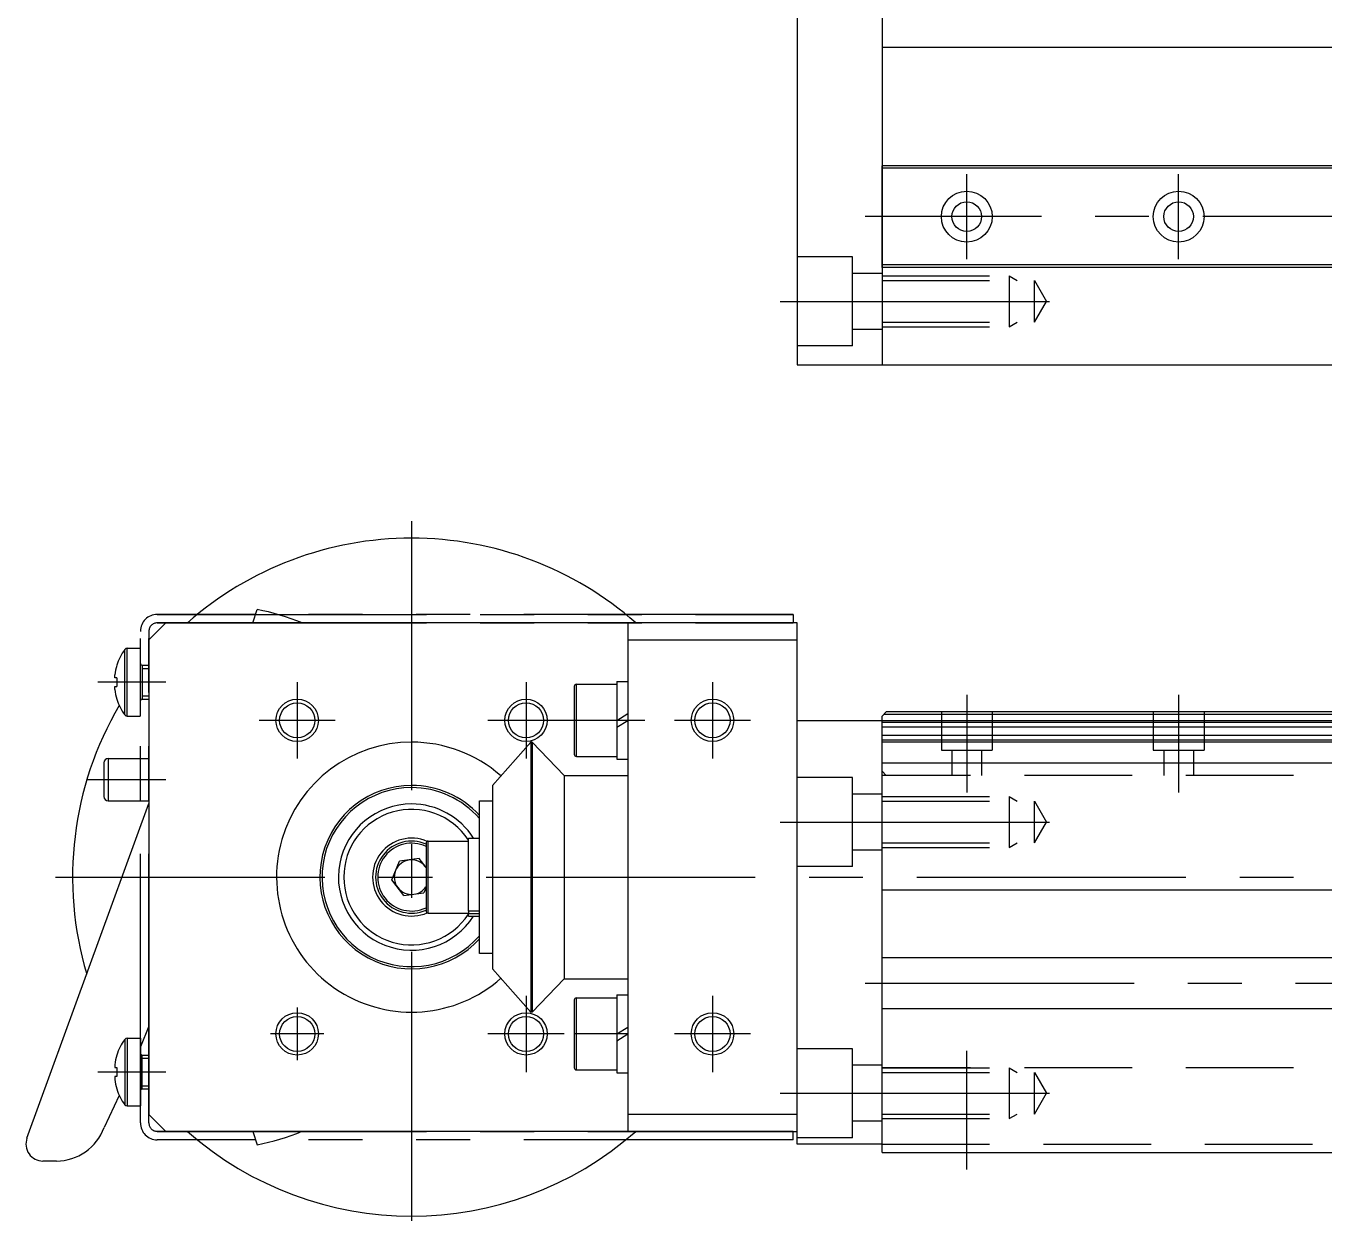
# Model space of a CAD drawing. Extents: x -152 to 423, y -62 to 280.
# Drawn here: x 99.9 to 253, y -42 to 100.4 of the extents above; entities that cross this region are included whole.
import ezdxf

# ---------------------------------------------------------------- set-up
doc = ezdxf.new("R2010")
doc.units = 0
for name, pattern in [('CENTER', [50.8, 31.75, -6.35, 6.35, -6.35]), ('DASHED', [19.05, 12.7, -6.35]), ('PHANTOM', [63.5, 31.75, -6.35, 6.35, -6.35, 6.35, -6.35])]:
    doc.linetypes.add(name, pattern=pattern)
doc.layers.get('0').update_dxf_attribs({"linetype": 'CONTINUOUS'})
doc.layers.add('CENTER', color=1, linetype='CENTER')

msp = doc.modelspace()

# ---------------------------------------------------------------- linework, layer by layer
at = {"color": 7, "linetype": 'CONTINUOUS'}
for p, q in [((190.85, 210.44), (190.85, 60.44)), ((200.85, 210.44), (200.85, 60.44)), ((200.85, 97.94), (261.35, 97.94)), ((261.35, 83.94), (200.85, 83.94)), ((200.85, 71.94), (200.85, 83.94)), ((261.35, 83.64), (200.85, 83.64)), ((261.35, 72.24), (200.85, 72.24)), ((261.35, 71.94), (200.85, 71.94)), ((190.85, 60.44), (420.85, 60.44)), ((126.62, 30), (127.12, 31.58)), ((114.35, 28), (116.35, 30)), ((170.85, 30), (116.35, 30)), ((190.85, 30), (170.85, 30)), ((170.85, 30), (170.85, 28)), ((190.85, -31.5), (190.85, 30)), ((114.35, 28), (114.35, -28)), ((170.85, 28), (170.85, -28)), ((170.85, 28), (190.85, 28)), ((111.52, 19.15), (111.52, 26.85)), ((111.81, 19), (111.81, 27)), ((111.81, 27), (113.34, 27)), ((113.35, 19), (113.35, 27)), ((110.57, 24.99), (110.58, 24.98)), ((113.55, 25), (113.55, 21)), ((113.55, 25), (114.35, 25)), ((110.33, 23.51), (110.33, 23.87)), ((110.58, 23.51), (110.33, 23.51)), ((169.55, 23.1), (169.55, 13.9)), ((169.55, 23.1), (170.85, 23.1)), ((110.33, 22.13), (110.33, 22.48)), ((110.33, 22.48), (110.58, 22.48)), ((164.55, 22.5), (164.55, 14.5)), ((164.8, 14.25), (164.8, 22.75)), ((164.8, 22.75), (169.55, 22.75)), ((110.58, 21.02), (110.57, 21.01)), ((113.55, 21), (114.35, 21)), ((111.81, 19), (113.33, 19)), ((169.55, 18.5), (170.85, 19.31)), ((169.55, 17.69), (170.85, 18.5)), ((190.85, 18.5), (200.85, 18.5)), ((201.35, 19.5), (200.85, 19)), ((200.85, -32.5), (200.85, 19)), ((264.4, 18.46), (200.85, 18.46)), ((264.4, 19.2), (201.05, 19.2)), ((264.4, 19.5), (201.35, 19.5)), ((264.4, 18.25), (200.85, 18.25)), ((264.4, 17.7), (200.85, 17.7)), ((159.42, 15.93), (154.91, 10.82)), ((159.42, 15.93), (159.42, -15.92)), ((159.56, 15.93), (159.42, 15.93)), ((159.56, 15.93), (159.56, -15.92)), ((159.56, 15.93), (163.35, 12)), ((264.4, 16.7), (200.85, 16.7)), ((264.4, 16.15), (200.85, 16.15)), ((264.4, 15.94), (200.85, 15.94)), ((109.55, 14), (109.55, 9)), ((109.55, 14), (114.35, 14)), ((164.8, 14.25), (169.55, 14.25)), ((169.55, 13.9), (170.85, 13.9)), ((109.05, 13.5), (109.05, 9.5)), ((200.85, 13.5), (420.85, 13.5)), ((154.91, 10.82), (154.91, -10.82)), ((163.35, 12), (163.35, -12)), ((163.35, 12), (170.85, 12)), ((99.97, -30.82), (114.35, 8.69)), ((109.55, 9), (113.35, 9)), ((113.35, 9), (114.35, 9)), ((153.35, -9), (153.35, 9)), ((153.35, 9), (154.91, 9)), ((152.05, -4.03), (152.05, 4.6)), ((152.05, 4.6), (153.35, 4.6)), ((147.05, 4), (147.05, -4)), ((147.3, -4.25), (147.3, 4.25)), ((147.3, 4.25), (152.05, 4.25)), ((143.01, -0.31), (143.92, 1.87)), ((146.25, 2.18), (143.92, 1.87)), ((147.05, 1.14), (146.25, 2.18)), ((146.97, 1.24), (147.05, 1.13)), ((144.45, -2.18), (143.01, -0.31)), ((147.05, -1.23), (146.79, -1.87)), ((200.85, -1.5), (420.85, -1.5)), ((144.45, -2.18), (146.79, -1.87)), ((147.3, -4.25), (152.05, -4.25)), ((152.05, -4.03), (152.05, -4.33)), ((153.35, -4.03), (152.05, -4.03)), ((152.05, -4.6), (152.05, -4.33)), ((153.35, -4.33), (152.05, -4.33)), ((152.05, -4.6), (153.35, -4.6)), ((154.91, -9), (153.35, -9)), ((200.85, -9.5), (420.85, -9.5)), ((159.42, -15.92), (154.91, -10.82)), ((159.56, -15.92), (163.35, -12)), ((163.35, -12), (170.85, -12)), ((164.55, -14.5), (164.55, -22.5)), ((164.8, -22.75), (164.8, -14.25)), ((164.8, -14.25), (169.55, -14.25)), ((169.55, -13.9), (169.55, -23.1)), ((169.55, -13.9), (170.85, -13.9)), ((159.56, -15.92), (159.42, -15.92)), ((200.85, -15.5), (420.85, -15.5)), ((114.35, -17.57), (113.35, -20.04)), ((169.55, -18.5), (170.85, -17.69)), ((111.52, -19.15), (111.52, -26.85)), ((111.81, -19), (111.81, -27)), ((111.81, -19), (113.35, -19)), ((113.35, -19), (113.35, -27)), ((169.55, -19.31), (170.85, -18.5)), ((110.58, -21.02), (110.57, -21.01)), ((113.55, -25), (113.55, -21)), ((113.55, -21), (114.35, -21)), ((110.33, -22.13), (110.33, -22.48)), ((110.33, -22.48), (110.58, -22.48)), ((164.8, -22.75), (169.55, -22.75)), ((110.58, -23.51), (110.33, -23.51)), ((110.33, -23.51), (110.33, -23.87)), ((169.55, -23.1), (170.85, -23.1)), ((110.86, -25.75), (109.07, -29.55)), ((110.57, -24.99), (110.58, -24.98)), ((113.55, -25), (114.35, -25)), ((111.81, -27), (113.35, -27)), ((116.35, -30), (114.35, -28)), ((190.85, -28), (170.85, -28)), ((170.85, -28), (170.85, -30)), ((170.85, -30), (116.35, -30)), ((126.62, -30), (127.12, -31.58)), ((170.85, -30), (190.85, -30)), ((200.85, -31.5), (190.85, -31.5)), ((103.44, -33.5), (101.85, -33.5)), ((200.85, -32.5), (420.85, -32.5))]:
    msp.add_line(p, q, dxfattribs=at)
at = {"color": 3, "linetype": 'DASHED'}
for p, q in [((197.35, 73.19), (190.85, 73.19)), ((197.35, 62.69), (197.35, 73.19)), ((200.85, 71.24), (197.35, 71.24)), ((200.85, 70.94), (215.85, 70.94)), ((215.85, 70.94), (215.85, 64.94)), ((215.85, 70.94), (216.79, 70.4)), ((200.85, 70.4), (218.85, 70.4)), ((218.85, 70.4), (220.27, 67.94)), ((218.85, 65.48), (218.85, 70.4)), ((218.85, 65.48), (220.27, 67.94)), ((200.85, 64.64), (197.35, 64.64)), ((200.85, 65.48), (218.85, 65.48)), ((200.85, 64.94), (215.85, 64.94)), ((215.85, 64.94), (216.79, 65.48)), ((197.35, 62.69), (190.85, 62.69)), ((207.85, 19.5), (207.85, 15)), ((213.85, 19.5), (213.85, 15)), ((232.85, 19.5), (232.85, 15)), ((238.85, 19.5), (238.85, 15)), ((207.85, 15), (213.85, 15)), ((209.1, 15), (209.1, 12)), ((212.6, 15), (212.6, 12)), ((232.85, 15), (238.85, 15)), ((234.1, 15), (234.1, 12)), ((237.6, 15), (237.6, 12)), ((200.85, 12.5), (201.35, 12)), ((197.35, 11.75), (190.85, 11.75)), ((197.35, 1.25), (197.35, 11.75)), ((420.85, 12), (200.85, 12)), ((200.85, 9.8), (197.35, 9.8)), ((200.85, 9.5), (215.85, 9.5)), ((215.85, 9.5), (215.85, 3.5)), ((215.85, 9.5), (216.79, 8.96)), ((200.85, 8.96), (218.85, 8.96)), ((218.85, 4.04), (218.85, 8.96)), ((218.85, 8.96), (220.27, 6.5)), ((218.85, 4.04), (220.27, 6.5)), ((200.85, 3.2), (197.35, 3.2)), ((200.85, 4.04), (218.85, 4.04)), ((200.85, 3.5), (215.85, 3.5)), ((215.85, 3.5), (216.79, 4.04)), ((197.35, 1.25), (190.85, 1.25)), ((197.35, -20.25), (190.85, -20.25)), ((197.35, -30.75), (197.35, -20.25)), ((200.85, -22.2), (197.35, -22.2)), ((420.85, -22.5), (200.85, -22.5)), ((200.85, -22.5), (215.85, -22.5)), ((215.85, -22.5), (215.85, -28.5)), ((215.85, -22.5), (216.79, -23.04)), ((200.85, -23.04), (218.85, -23.04)), ((218.85, -23.04), (220.27, -25.5)), ((218.85, -27.96), (218.85, -23.04)), ((218.85, -27.96), (220.27, -25.5)), ((200.85, -28.8), (197.35, -28.8)), ((200.85, -27.96), (218.85, -27.96)), ((200.85, -28.5), (215.85, -28.5)), ((215.85, -28.5), (216.79, -27.96)), ((197.35, -30.75), (190.85, -30.75)), ((200.85, -31.5), (420.85, -31.5))]:
    msp.add_line(p, q, dxfattribs=at)
at = {"color": 3, "linetype": 'PHANTOM'}
for p, q in [((190.35, 31), (115.35, 31)), ((115.35, 31), (190.35, 31)), ((190.35, 31), (190.35, 30)), ((115.35, 30), (190.35, 30)), ((190.35, 30), (115.35, 30)), ((113.35, -29), (113.35, 29)), ((114.35, -29), (114.35, 29)), ((114.35, 29), (114.35, -29)), ((190.35, -30), (115.35, -30)), ((115.35, -30), (190.35, -30)), ((190.35, -31), (190.35, -30)), ((190.35, -31), (115.35, -31))]:
    msp.add_line(p, q, dxfattribs=at)
at = {"color": 3, "linetype": 'CONTINUOUS'}
for p, q in [((113.55, 24.62), (114.35, 24.62)), ((113.55, 21.38), (114.35, 21.38)), ((113.55, -21.38), (114.35, -21.38)), ((113.55, -24.62), (114.35, -24.62))]:
    msp.add_line(p, q, dxfattribs=at)
at = {"color": 7, "linetype": 'CONTINUOUS'}
for centre, radius in [((210.85, 77.94), 3), ((210.85, 77.94), 1.75), ((235.85, 77.94), 3), ((235.85, 77.94), 1.75), ((131.85, 18.5), 2.07), ((158.85, 18.5), 2.07), ((180.85, 18.5), 2.07), ((131.85, -18.5), 2.07), ((158.85, -18.5), 2.07), ((180.85, -18.5), 2.07)]:
    msp.add_circle(centre, radius, dxfattribs=at)
at = {"color": 3, "linetype": 'CONTINUOUS'}
for centre in [(131.85, 18.5), (158.85, 18.5), (180.85, 18.5), (131.85, -18.5), (158.85, -18.5), (180.85, -18.5)]:
    msp.add_circle(centre, 2.5, dxfattribs=at)
at = {"color": 7, "linetype": 'CONTINUOUS'}
for centre, radius, start, end in [((145.35, 0), 40, 90, 131.4096), ((145.35, 0), 40, 48.5904, 90), ((122.35, 5.73), 26.28, 67.4185, 79.5486), ((116.75, 23), 6.5, 143.6416, 162.1374), ((111.81, 26.64), 0.36, 90, 143.6416), ((116.75, 23), 6.48, 162.1649, 172.3032), ((113.55, 25.2), 0.2, 180, 270), ((117.74, 23), 7.18, 175.8857, 184.1143), ((116.75, 23), 6.48, 187.6968, 197.8351), ((164.8, 22.5), 0.25, 90, 180), ((145.35, 0), 40, 149.5764, 196.6233), ((116.75, 23), 6.5, 197.8626, 216.3584), ((113.55, 20.8), 0.2, 90, 180), ((111.81, 19.36), 0.36, 216.3584, 270), ((145.35, 0), 15.93, 90, 311.4611), ((145.35, 0), 15.93, 48.7504, 90), ((109.55, 13.5), 0.5, 90, 180), ((164.8, 14.5), 0.25, 180, 270), ((145.35, 0), 10.82, 90, 317.6756), ((145.35, 0), 10.82, 42.3244, 90), ((109.55, 9.5), 0.5, 180, 270), ((145.35, 0), 10.57, 90, 319.1786), ((145.35, 0), 10.57, 40.8214, 90), ((145.35, 0), 8.63, 90, 327.7963), ((145.35, 0), 8, 33.1229, 326.8771), ((145.35, 0), 8.63, 32.2037, 90), ((145.35, 0), 4.6, 66.5437, 293.4563), ((145.35, 0), 4.25, 66.4218, 293.5782), ((145.35, 0), 4, 64.8493, 295.1507), ((147.3, 4), 0.25, 90, 180), ((145.35, 0), 2.04, 97.5517, 157.5517), ((145.35, 0), 2.04, 37.5517, 97.5517), ((145.35, 0), 2.04, 157.5517, 217.5517), ((145.35, 0), 2.04, 217.5517, 277.5517), ((145.35, 0), 2.04, 277.5517, 326.3582), ((147.3, -4), 0.25, 180, 270), ((164.8, -14.5), 0.25, 90, 180), ((116.75, -23), 6.5, 143.6416, 162.1374), ((111.81, -19.36), 0.36, 90, 143.6416), ((116.75, -23), 6.48, 162.1649, 172.3032), ((113.55, -20.8), 0.2, 180, 270), ((117.74, -23), 7.18, 175.8857, 184.1143), ((164.8, -22.5), 0.25, 180, 270), ((116.75, -23), 6.48, 187.6968, 197.8351), ((116.75, -23), 6.5, 197.8626, 216.3584), ((113.55, -25.2), 0.2, 90, 180), ((111.81, -26.64), 0.36, 216.3584, 270), ((103.44, -27.5), 6, 270, 340), ((145.35, 0), 40, 228.5904, 311.4096), ((122.35, -5.73), 26.28, 280.4514, 292.5815), ((101.85, -31.5), 2, 160, 270)]:
    msp.add_arc(centre, radius, start, end, dxfattribs=at)
at = {"color": 3, "linetype": 'PHANTOM'}
for centre, radius, start, end in [((115.35, 29), 2, 90, 180), ((115.35, 29), 1, 90, 180), ((115.35, -29), 2, 180, 270), ((115.35, -29), 1, 180, 270)]:
    msp.add_arc(centre, radius, start, end, dxfattribs=at)
at = {"layer": 'CENTER', "color": 1, "linetype": 'CENTER'}
for p, q in [((210.85, 72.94), (210.85, 82.94)), ((235.85, 72.94), (235.85, 82.94)), ((422.85, 77.94), (198.85, 77.94)), ((188.85, 67.94), (222.27, 67.94)), ((145.35, 42), (145.35, -42)), ((116.35, 23), (108.33, 23)), ((131.85, 23), (131.85, 14)), ((158.85, 23), (158.85, 14)), ((180.85, 23), (180.85, 14)), ((210.85, 21.5), (210.85, 10)), ((235.85, 21.5), (235.85, 10)), ((136.35, 18.5), (127.35, 18.5)), ((163.35, 18.5), (154.35, 18.5)), ((172.85, 18.5), (162.55, 18.5)), ((185.35, 18.5), (176.35, 18.5)), ((116.35, 11.5), (107.05, 11.5)), ((188.85, 6.5), (222.27, 6.5)), ((103.35, 0), (422.85, 0)), ((198.85, -12.5), (422.85, -12.5)), ((158.85, -14), (158.85, -23)), ((180.85, -14), (180.85, -23)), ((131.85, -15.39), (131.85, -21.61)), ((135, -18.5), (128.71, -18.5)), ((163.35, -18.5), (154.35, -18.5)), ((170.85, -18.5), (164.55, -18.5)), ((185.35, -18.5), (176.35, -18.5)), ((210.85, -34.5), (210.85, -20.5)), ((116.35, -23), (108.33, -23)), ((188.85, -25.5), (222.27, -25.5))]:
    msp.add_line(p, q, dxfattribs=at)

doc.saveas('drawing.dxf')
